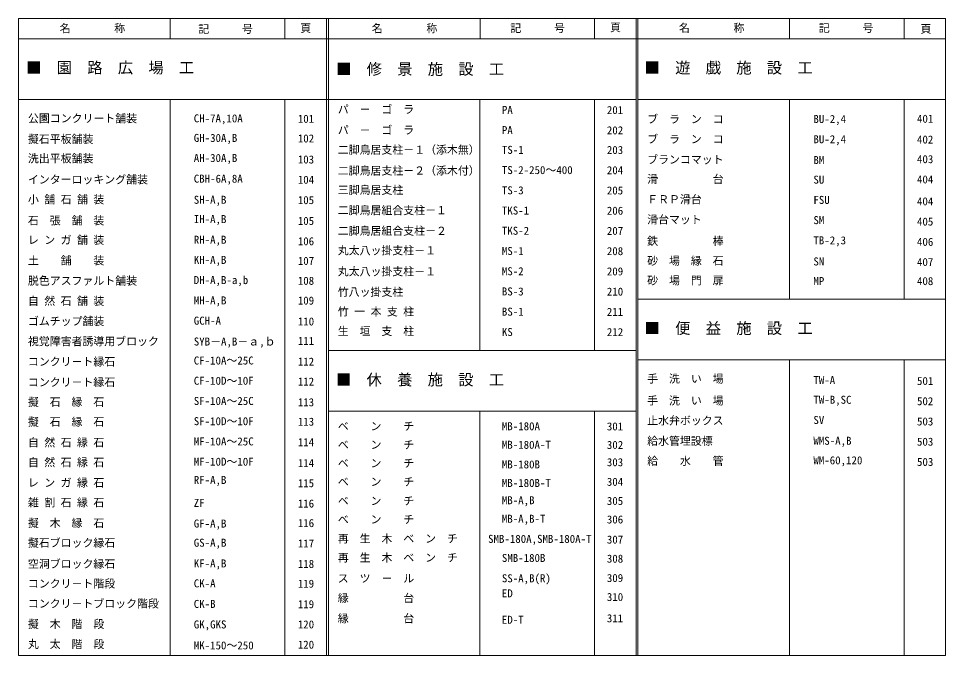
# Model space of a CAD drawing. Units: millimetres, scale not verified. Extents: x 252 to 3002, y 2930 to 4819.
import ezdxf
from ezdxf.enums import TextEntityAlignment as Align

# ---------------------------------------------------------------- set-up
doc = ezdxf.new("R2010")
doc.units = ezdxf.units.MM
doc.header["$LTSCALE"] = 10
doc.layers.add('_0-0_', color=7, linetype='Continuous', lineweight=13)
doc.styles.add('ＭＳ ゴシック', font='')
doc.styles.get('ＭＳ ゴシック').set_extended_font_data('MS Gothic')

msp = doc.modelspace()

# ---------------------------------------------------------------- linework, layer by layer
at = {"layer": '_0-0_', "color": 3}
for p, q in [((701.78, 4818.78), (701.78, 4758.78)), ((1041.78, 4818.78), (1041.78, 4758.78)), ((1165.78, 2929.73), (1165.78, 4818.78)), ((1170.78, 2929.73), (1170.78, 4818.78)), ((1620.78, 4758.78), (1620.78, 4818.78)), ((1960.78, 4758.78), (1960.78, 4818.78)), ((2083.78, 2929.73), (2083.78, 4818.78)), ((2088.78, 2929.73), (2088.78, 4818.78)), ((2538.78, 4758.78), (2538.78, 4818.78)), ((2878.78, 4758.78), (2878.78, 4818.78)), ((251.61, 4578.78), (1170.61, 4578.78)), ((701.78, 4578.78), (701.78, 2929.73)), ((1041.78, 4578.78), (1041.78, 2929.73)), ((1170.78, 4578.78), (2083.61, 4578.78)), ((1620.61, 3833.91), (1620.61, 4578.78)), ((1960.61, 3833.91), (1960.61, 4578.78)), ((2088.78, 4578.78), (3001.78, 4578.78)), ((2538.78, 3986.39), (2538.78, 4578.78)), ((2878.78, 3986.39), (2878.78, 4578.78)), ((2088.78, 3986.39), (3001.78, 3986.39)), ((1170.78, 3833.91), (2083.61, 3833.91)), ((2088.78, 3806.39), (3001.78, 3806.39)), ((2538.78, 2929.73), (2538.78, 3806.39)), ((2878.78, 2929.73), (2878.78, 3806.39)), ((1170.78, 3653.91), (2083.61, 3653.91)), ((1620.61, 2929.73), (1620.61, 3653.91)), ((1960.61, 2929.73), (1960.61, 3653.91))]:
    msp.add_line(p, q, dxfattribs=at)
at = {"layer": '_0-0_', "color": 6}
msp.add_line((251.78, 4758.78), (3001.78, 4758.78), dxfattribs=at)
msp.add_lwpolyline([(3001.78, 2929.73), (251.78, 2929.73), (251.78, 4818.78), (3001.78, 4818.78)], close=True, dxfattribs=at)

# ---------------------------------------------------------------- texts
at = {"layer": '_0-0_', "style": 'ＭＳ ゴシック'}
for s, p in [('名\u3000\u3000\u3000\u3000称', (373.65, 4770.93)), ('記\u3000\u3000\u3000号', (784.91, 4768.79)), ('頁', (1087.52, 4770.93)), ('名\u3000\u3000\u3000\u3000称', (1299.65, 4770.5)), ('記\u3000\u3000\u3000号', (1710.91, 4771.29)), ('頁', (2006.37, 4773.42)), ('名\u3000\u3000\u3000\u3000称', (2210.8, 4771.96)), ('記\u3000\u3000\u3000号', (2626.07, 4771.83)), ('頁', (2927.67, 4768.96)), ('公園コンクリート舗装', (279.44, 4503.68)), ('パ\u3000－\u3000ゴ\u3000ラ', (1198.82, 4530.25)), ('PA', (1685.66, 4528.8)), ('201', (1997.12, 4528.36)), ('CH-7A,10A', (771.53, 4503.77)), ('101', (1080.17, 4502.44)), ('ブ\u3000ラ\u3000ン\u3000コ', (2116.79, 4501.44)), ('BU-2,4', (2609.95, 4501.89)), ('401', (2917.29, 4502.68)), ('パ\u3000－\u3000ゴ\u3000ラ', (1198.82, 4468.94)), ('PA', (1685.66, 4468.8)), ('202', (1997.12, 4468.36)), ('擬石平板舗装', (279.44, 4442.34)), ('GH-30A,B', (771.53, 4445.7)), ('102', (1080.17, 4444.14)), ('ブ\u3000ラ\u3000ン\u3000コ', (2116.79, 4442.04)), ('BU-2,4', (2609.95, 4441.89)), ('402', (2917.29, 4441.02)), ('二脚鳥居支柱－１（添木無）', (1198.82, 4410.47)), ('TS-1', (1685.66, 4410.35)), ('203', (1997.12, 4409.91)), ('洗出平板舗装', (279.44, 4384.76)), ('AH-30A,B', (771.53, 4386.22)), ('103', (1080.17, 4381.8)), ('ブランコマット', (2116.79, 4381.46)), ('BM', (2609.95, 4380.15)), ('403', (2917.29, 4382.68)), ('二脚鳥居支柱－２（添木付）', (1198.82, 4348.59)), ('TS-2-250～400', (1685.66, 4350.35)), ('204', (1997.12, 4349.91)), ('インターロッキング舗装', (279.44, 4322.27)), ('CBH-6A,8A', (771.53, 4324.9)), ('104', (1080.17, 4321.8)), ('滑\u3000\u3000\u3000\u3000\u3000台', (2116.79, 4323.48)), ('SU', (2609.95, 4321.89)), ('404', (2917.29, 4322.68)), ('三脚鳥居支柱', (1198.82, 4291.32)), ('TS-3', (1685.66, 4290.35)), ('205', (1997.12, 4289.91)), ('小 舗 石 舗 装', (279.44, 4263.18)), ('SH-A,B', (771.53, 4262.2)), ('105', (1080.17, 4261.32)), ('ＦＲＰ滑台', (2116.79, 4263.48)), ('FSU', (2609.95, 4261.89)), ('二脚鳥居組合支柱－１', (1198.82, 4231.05)), ('404', (2917.29, 4257.64)), ('IH-A,B', (771.53, 4204.9)), ('TKS-1', (1685.66, 4230.35)), ('206', (1997.12, 4229.91)), ('滑台マット', (2116.79, 4203.48)), ('石\u3000張\u3000舗\u3000装', (279.44, 4200.6)), ('105', (1080.17, 4199.58)), ('SM', (2609.95, 4201.89)), ('405', (2917.29, 4197.64)), ('二脚鳥居組合支柱－２', (1198.82, 4169.92)), ('TKS-2', (1685.66, 4170.35)), ('207', (1997.12, 4169.91)), ('レ ン ガ 舗 装\u3000', (279.44, 4143.08)), ('RH-A,B', (771.53, 4143.74)), ('106', (1080.17, 4139.29)), ('鉄\u3000\u3000\u3000\u3000\u3000棒', (2116.79, 4139.82)), ('TB-2,3', (2609.95, 4141.89)), ('406', (2917.29, 4137.64)), ('丸太八ッ掛支柱－１', (1198.82, 4111.94)), ('MS-1', (1685.66, 4110.35)), ('208', (1997.12, 4109.91)), ('土\u3000\u3000舗\u3000\u3000装\u3000', (279.44, 4082.01)), ('KH-A,B', (771.53, 4084.13)), ('107', (1080.17, 4080.99)), ('砂\u3000場\u3000縁\u3000石', (2116.79, 4081.07)), ('SN', (2609.95, 4079.32)), ('407', (2917.29, 4077.64)), ('丸太八ッ掛支柱－１', (1198.82, 4049.64)), ('MS-2', (1685.66, 4050.35)), ('209', (1997.12, 4049.91)), ('脱色アスファルト舗装', (279.44, 4022.01)), ('DH-A,B-a,b', (771.53, 4024.13)), ('108', (1080.17, 4022.03)), ('砂\u3000場\u3000門\u3000扉', (2116.79, 4022.86)), ('MP', (2609.95, 4021.11)), ('408', (2917.29, 4021.11)), ('竹八ッ掛支柱', (1198.82, 3988.86)), ('BS-3', (1685.66, 3990.35)), ('210', (1997.12, 3989.91)), ('自 然 石 舗 装', (279.44, 3962.01)), ('MH-A,B', (771.53, 3963.74)), ('109', (1080.17, 3963.3)), ('竹 一 本 支 柱', (1198.82, 3930.54)), ('BS-1', (1685.66, 3930.35)), ('211', (1997.12, 3929.91)), ('ゴムチップ舗装', (279.44, 3902.01)), ('GCH-A', (771.53, 3903.74)), ('110', (1080.17, 3901.33)), ('生\u3000垣\u3000支\u3000柱', (1198.82, 3872.62)), ('KS', (1685.66, 3870.13)), ('212', (1997.12, 3869.91)), ('視覚障害者誘導用ブロック', (279.44, 3842.38)), ('SYB－A,B－ａ,ｂ', (771.53, 3841.82)), ('111', (1080.17, 3843.61)), ('コンクリ－ト縁石\u3000', (279.44, 3782.11)), ('CF-10A～25C', (771.53, 3785.55)), ('112', (1080.17, 3782.31)), ('コンクリ－ト縁石\u3000', (279.44, 3721.09)), ('CF-10D～10F', (771.53, 3725.55)), ('112', (1080.17, 3723.09)), ('手\u3000洗\u3000い\u3000場', (2116.79, 3731.48)), ('TW-A', (2609.95, 3727.33)), ('501', (2917.29, 3724.81)), ('擬  石  縁  石\u3000', (279.44, 3662.43)), ('SF-10A～25C', (771.53, 3665.55)), ('113', (1080.17, 3661.79)), ('手\u3000洗\u3000い\u3000場', (2116.79, 3666.51)), ('TW-B,SC', (2609.95, 3669.1)), ('502', (2917.29, 3664.81)), ('擬  石  縁  石\u3000', (279.44, 3603.52)), ('SF-10D～10F', (771.53, 3605.55)), ('113', (1080.17, 3604.13)), ('止水弁ボックス', (2116.79, 3607.37)), ('SV', (2609.95, 3609.1)), ('503', (2917.29, 3604.81)), ('ベ\u3000\u3000ン\u3000\u3000チ', (1198.82, 3590.63)), ('MB-180A', (1685.66, 3590.58)), ('301', (1997.12, 3590.13)), ('自 然 石 縁 石\u3000', (279.44, 3542.43)), ('MF-10A～25C', (771.53, 3545.55)), ('給水管埋設標', (2116.79, 3546.94)), ('WMS-A,B', (2609.95, 3547.43)), ('503', (2917.29, 3544.81)), ('114', (1080.17, 3543.33)), ('ベ\u3000\u3000ン\u3000\u3000チ', (1198.82, 3535.63)), ('MB-180A-T', (1685.66, 3535.58)), ('302', (1997.12, 3535.13)), ('給\u3000\u3000水\u3000\u3000管', (2116.79, 3487.61)), ('WM-60,120', (2609.95, 3489.55)), ('自 然 石 縁 石\u3000', (279.44, 3483.52)), ('MF-10D～10F', (771.53, 3485.55)), ('114', (1080.17, 3481.51)), ('ベ\u3000\u3000ン\u3000\u3000チ', (1198.82, 3480.89)), ('MB-180B', (1685.66, 3477.4)), ('303', (1997.12, 3483.84)), ('503', (2917.29, 3484.81)), ('レ ン ガ 縁 石\u3000', (279.44, 3423.06)), ('RF-A,B', (771.53, 3431.32)), ('115', (1080.17, 3421.71)), ('ベ\u3000\u3000ン\u3000\u3000チ', (1198.82, 3425.89)), ('MB-180B-T', (1685.66, 3422.4)), ('304', (1997.12, 3425.71)), ('雑 割 石 縁 石', (279.44, 3364.22)), ('ZF', (771.53, 3363.35)), ('116', (1080.17, 3361.41)), ('ベ\u3000\u3000ン\u3000\u3000チ', (1198.82, 3369.1)), ('MB-A,B', (1685.66, 3371.11)), ('305', (1997.12, 3369.04)), ('擬\u3000木\u3000縁\u3000石', (279.44, 3303.14)), ('GF-A,B', (771.53, 3301.96)), ('116', (1080.17, 3303.41)), ('ベ\u3000\u3000ン\u3000\u3000チ', (1198.82, 3314.1)), ('MB-A,B-T', (1685.66, 3316.11)), ('306', (1997.12, 3314.04)), ('擬石ブロック縁石\u3000', (279.44, 3244.67)), ('GS-A,B', (771.53, 3245.08)), ('117', (1080.17, 3242.9)), ('再\u3000生\u3000木\u3000ベ\u3000ン\u3000チ', (1198.82, 3257.31)), ('SMB-180A,SMB-180A-T', (1644.68, 3256.49)), ('307', (1997.12, 3254.41)), ('再\u3000生\u3000木\u3000ベ\u3000ン\u3000チ', (1198.82, 3200.8)), ('SMB-180B', (1685.66, 3199.97)), ('308', (1997.12, 3197.9)), ('空洞ブロック縁石\u3000', (279.44, 3182.2)), ('KF-A,B', (771.53, 3183.54)), ('118', (1080.17, 3182.35)), ('ス\u3000ツ\u3000－\u3000ル', (1198.82, 3139.22)), ('SS-A,B(R)', (1685.66, 3139.59)), ('309', (1997.12, 3140.43)), ('コンクリ－ト階段', (279.44, 3123.76)), ('CK-A', (771.53, 3124.47)), ('119', (1080.17, 3123.65)), ('縁\u3000\u3000\u3000\u3000\u3000台', (1198.82, 3080.42)), ('ED', (1685.66, 3094.96)), ('310', (1997.12, 3084.14)), ('コンクリ－トブロック階段', (279.44, 3064.48)), ('CK-B', (771.53, 3063.58)), ('119', (1080.17, 3062.76)), ('縁\u3000\u3000\u3000\u3000\u3000台', (1198.82, 3020.42)), ('擬\u3000木\u3000階\u3000段', (279.44, 3003.77)), ('GK,GKS', (771.53, 3002.72)), ('120', (1080.17, 3002.76)), ('ED-T', (1685.66, 3016.62)), ('311', (1997.12, 3021.01)), ('丸\u3000太\u3000階\u3000段', (279.44, 2944.22)), ('MK-150～250', (771.53, 2940.57)), ('120', (1080.17, 2942.76))]:
    msp.add_text(s, height=23.74, dxfattribs=at).set_placement(p, align=Align.BOTTOM_LEFT)
at = {"layer": '_0-0_', "color": 3, "style": 'ＭＳ ゴシック'}
for s, p in [('■\u3000園\u3000路\u3000広\u3000場\u3000工', (523.51, 4673.13)), ('■\u3000修\u3000景\u3000施\u3000設\u3000工', (1443.16, 4668.86)), ('■\u3000遊\u3000戯\u3000施\u3000設\u3000工', (2358.5, 4672.8)), ('■\u3000便\u3000益\u3000施\u3000設\u3000工', (2358.46, 3900.28)), ('■\u3000休\u3000養\u3000施\u3000設\u3000工', (1442.91, 3747.64))]:
    msp.add_text(s, height=33.23, dxfattribs=at).set_placement(p, align=Align.MIDDLE_CENTER)

doc.saveas('drawing.dxf')
